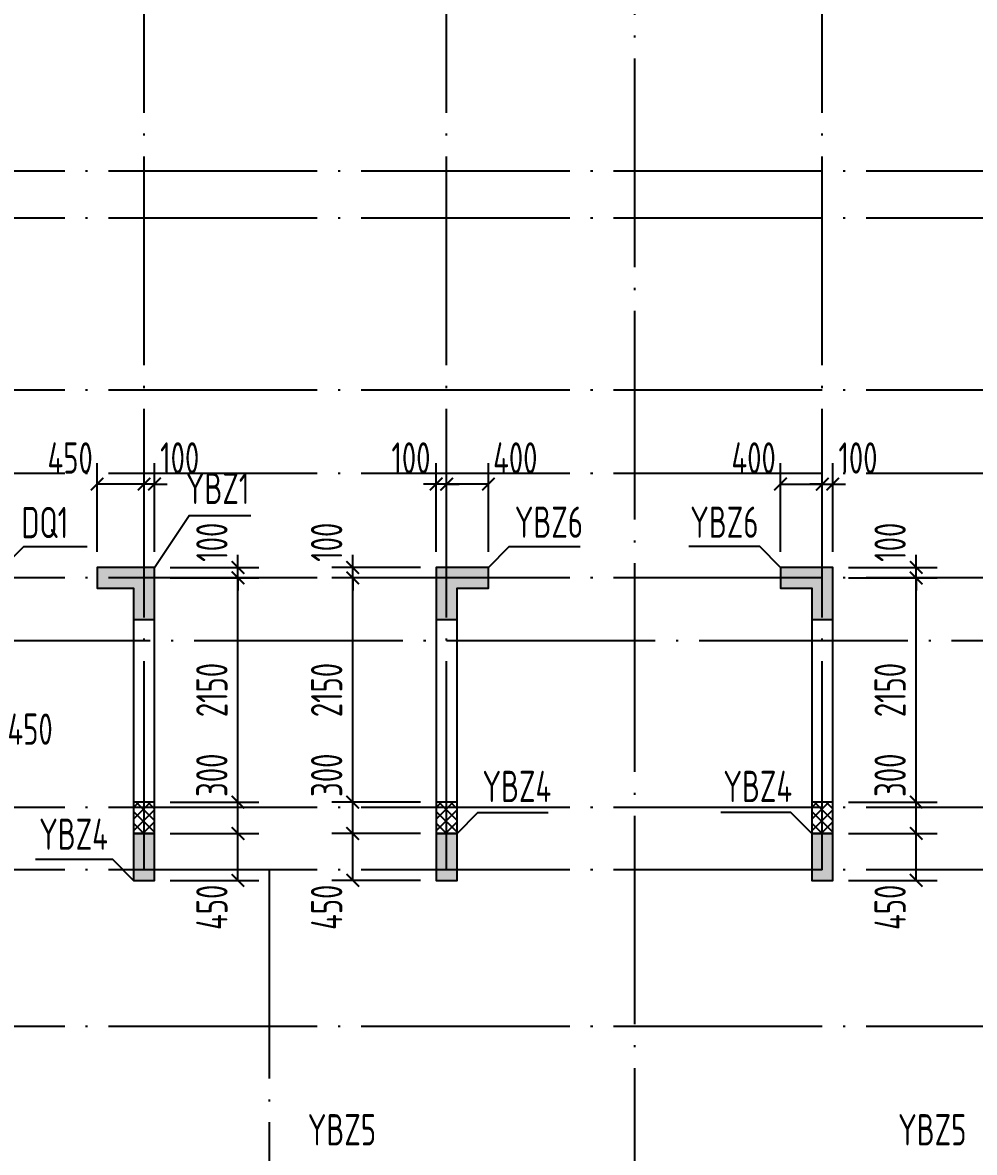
# Model space of a CAD drawing. Extents: x -668857 to 154266, y -275694 to 291306.
# Drawn here: x -319807 to -310685, y 133165 to 143997 of the extents above; entities that cross this region are included whole.
import ezdxf
from ezdxf.enums import TextEntityAlignment as Align

# ---------------------------------------------------------------- set-up
doc = ezdxf.new("R2010")
doc.units = 0
doc.header["$LTSCALE"] = 1000
doc.linetypes.add('DOTE', pattern=[2.42, 2, -0.2, 0.02, -0.2])
doc.layers.get('0').update_dxf_attribs({"linetype": 'CONTINUOUS'})
doc.layers.get('DEFPOINTS').update_dxf_attribs({"linetype": 'CONTINUOUS'})
for name, color, linetype in [('0z-约束构件', 1, 'CONTINUOUS'), ('A-DOTE', 10, 'DOTE'), ('S-Q墙实线', 6, 'CONTINUOUS'), ('S-Q墙标注', 3, 'CONTINUOUS'), ('S-X详图填充', 252, 'CONTINUOUS'), ('S-X详图实线', 4, 'CONTINUOUS'), ('S-Z柱编号', 6, 'CONTINUOUS'), ('配箍校核', 34, 'CONTINUOUS')]:
    doc.layers.add(name, color=color, linetype=linetype)
doc.styles.add('TSSD_REIN', font='tssdeng.shx', dxfattribs={"width": 0.7, "height": 300, "bigfont": 'tssdchn.shx'})
doc.styles.add('结构文字', font='zstxt.shx', dxfattribs={"width": 0.7, "bigfont": 'zshz.shx'})
doc.dimstyles.new('STRUCK', dxfattribs={"dimtxt": 400, "dimasz": 121, "dimexe": 200, "dimexo": 150, "dimgap": 115, "dimtad": 1, "dimdec": 0, "dimdsep": 46, "dimtxsty": '结构文字', "dimblk": 'ARCHTICK', "dimcen": 400, "dimclrd": 3, "dimclre": 3, "dimclrt": 7, "dimadec": 0, "dimazin": 0, "dimtfac": 1, "dimtdec": 0, "dimtix": 1, "dimtmove": 2, "dimatfit": 3, "dimldrblk": '_DIMX', "dimfxl": 0, "dimtolj": 1, "dimtzin": 0, "dimarcsym": 0})

# ---------------------------------------------------------------- blocks, each defined once
blk = doc.blocks.new('20210726.16350016')
at = {"layer": 'A-DOTE'}
for p, q in [((24900, 10900), (24900, 21100)), ((27800, 10900), (27800, 21100)), ((29600, 21100), (29600, 3600)), ((31400, 10900), (31400, 21100)), ((55600, 17600), (3600, 17600)), ((55600, 17150), (3600, 17150)), ((55600, 15500), (3600, 15500)), ((55600, 14700), (3600, 14700)), ((55600, 13700), (3600, 13700)), ((3600, 13100.3), (55600, 13100.3)), ((55600, 11500), (3600, 11500)), ((55600, 10900), (3600, 10900)), ((26100, 10900), (26100, 3600)), ((55600, 9400), (3600, 9400))]:
    blk.add_line(p, q, dxfattribs=at)
blk = doc.blocks.new('_ArchTick')
at = {"color": 0, "linetype": 'ByBlock', "const_width": 0.15}
blk.add_lwpolyline([(-0.5, -0.5), (0.5, 0.5)], dxfattribs=at)
blk = doc.blocks.new('*D1559')
at = {"layer": 'DEFPOINTS', "color": 0}
for p in [(-316643, 136223), (-315843, 136223), (-315843, 135773)]:
    blk.add_point(p, dxfattribs=at)
at = {"layer": 'S-Q墙标注', "color": 3, "lineweight": -2}
for p, q in [((-315993, 136223), (-316843, 136223)), ((-316643, 135773), (-316643, 136223)), ((-315993, 135773), (-316843, 135773))]:
    blk.add_line(p, q, dxfattribs=at)
at = {"layer": 'S-Q墙标注', "color": 3, "lineweight": -2, "xscale": 121, "yscale": 121, "zscale": 121}
for p, rotation in [((-316643, 136223), 90), ((-316643, 135773), 270)]:
    blk.add_blockref('_ArchTick', p, dxfattribs=dict(at, rotation=rotation))
at = {"layer": 'S-Q墙标注', "color": 7, "insert": (-316893, 135515), "char_height": 300, "attachment_point": 5, "rotation": 90, "style": 'TSSD_REIN'}
blk.add_mtext('\\A1;450', dxfattribs=at)
blk = doc.blocks.new('_DIMX')
blk.add_line((-150, 0), (150, 0))
at = {"const_width": 50}
blk.add_lwpolyline([(-70, -70), (70, 70)], dxfattribs=at)
blk = doc.blocks.new('*D1560')
at = {"layer": 'DEFPOINTS', "color": 0}
for p in [(-316643, 138773), (-315843, 138773), (-315843, 138673)]:
    blk.add_point(p, dxfattribs=at)
at = {"layer": 'S-Q墙标注', "color": 3, "lineweight": -2}
for p, q in [((-316643, 138773), (-316643, 138894)), ((-315993, 138773), (-316843, 138773)), ((-316643, 138673), (-316643, 138773)), ((-315993, 138673), (-316843, 138673)), ((-316643, 138673), (-316643, 138552))]:
    blk.add_line(p, q, dxfattribs=at)
at = {"layer": 'S-Q墙标注', "color": 3, "lineweight": -2, "xscale": 121, "yscale": 121, "zscale": 121}
for p, rotation in [((-316643, 138773), 270), ((-316643, 138673), 90)]:
    blk.add_blockref('_ArchTick', p, dxfattribs=dict(at, rotation=rotation))
at = {"layer": 'S-Q墙标注', "color": 7, "insert": (-316893, 139015), "char_height": 300, "attachment_point": 5, "rotation": 90, "style": 'TSSD_REIN'}
blk.add_mtext('\\A1;100', dxfattribs=at)
blk = doc.blocks.new('*D1561')
at = {"layer": 'DEFPOINTS', "color": 0}
for p in [(-315743, 139573), (-315743, 138773), (-315343, 138773)]:
    blk.add_point(p, dxfattribs=at)
at = {"layer": 'S-Q墙标注', "color": 3, "lineweight": -2}
for p, q in [((-315743, 138923), (-315743, 139773)), ((-315343, 138923), (-315343, 139773)), ((-315343, 139573), (-315743, 139573))]:
    blk.add_line(p, q, dxfattribs=at)
at = {"layer": 'S-Q墙标注', "color": 3, "lineweight": -2, "xscale": 121, "yscale": 121, "zscale": 121, "rotation": 180}
blk.add_blockref('_ArchTick', (-315743, 139573), dxfattribs=at)
at = {"layer": 'S-Q墙标注', "color": 3, "lineweight": -2, "xscale": 121, "yscale": 121, "zscale": 121}
blk.add_blockref('_ArchTick', (-315343, 139573), dxfattribs=at)
at = {"layer": 'S-Q墙标注', "color": 7, "insert": (-315085, 139823), "char_height": 300, "attachment_point": 5, "style": 'TSSD_REIN'}
blk.add_mtext('\\A1;400', dxfattribs=at)
blk = doc.blocks.new('*D1562')
at = {"layer": 'DEFPOINTS', "color": 0}
for p in [(-315843, 139573), (-315843, 138773), (-315743, 138773)]:
    blk.add_point(p, dxfattribs=at)
at = {"layer": 'S-Q墙标注', "color": 3, "lineweight": -2}
for p, q in [((-315843, 138923), (-315843, 139773)), ((-315743, 138923), (-315743, 139773)), ((-315843, 139573), (-315964, 139573)), ((-315743, 139573), (-315843, 139573)), ((-315743, 139573), (-315622, 139573))]:
    blk.add_line(p, q, dxfattribs=at)
at = {"layer": 'S-Q墙标注', "color": 3, "lineweight": -2, "xscale": 121, "yscale": 121, "zscale": 121}
blk.add_blockref('_ArchTick', (-315843, 139573), dxfattribs=at)
at = {"layer": 'S-Q墙标注', "color": 3, "lineweight": -2, "xscale": 121, "yscale": 121, "zscale": 121, "rotation": 180}
blk.add_blockref('_ArchTick', (-315743, 139573), dxfattribs=at)
at = {"layer": 'S-Q墙标注', "color": 7, "insert": (-316085, 139823), "char_height": 300, "attachment_point": 5, "style": 'TSSD_REIN'}
blk.add_mtext('\\A1;100', dxfattribs=at)
blk = doc.blocks.new('*D1563')
at = {"layer": 'DEFPOINTS', "color": 0}
for p in [(-318543, 136223), (-317743, 136223), (-318543, 135773)]:
    blk.add_point(p, dxfattribs=at)
at = {"layer": 'S-Q墙标注', "color": 3, "lineweight": -2}
for p, q in [((-318393, 136223), (-317543, 136223)), ((-317743, 135773), (-317743, 136223)), ((-318393, 135773), (-317543, 135773))]:
    blk.add_line(p, q, dxfattribs=at)
at = {"layer": 'S-Q墙标注', "color": 3, "lineweight": -2, "xscale": 121, "yscale": 121, "zscale": 121}
for p, rotation in [((-317743, 136223), 90), ((-317743, 135773), 270)]:
    blk.add_blockref('_ArchTick', p, dxfattribs=dict(at, rotation=rotation))
at = {"layer": 'S-Q墙标注', "color": 7, "insert": (-317993, 135515), "char_height": 300, "attachment_point": 5, "rotation": 90, "style": 'TSSD_REIN'}
blk.add_mtext('\\A1;450', dxfattribs=at)
blk = doc.blocks.new('*D1564')
at = {"layer": 'DEFPOINTS', "color": 0}
for p in [(-318543, 138773), (-317743, 138773), (-318543, 138673)]:
    blk.add_point(p, dxfattribs=at)
at = {"layer": 'S-Q墙标注', "color": 3, "lineweight": -2}
for p, q in [((-317743, 138773), (-317743, 138894)), ((-318393, 138773), (-317543, 138773)), ((-317743, 138673), (-317743, 138773)), ((-318393, 138673), (-317543, 138673)), ((-317743, 138673), (-317743, 138552))]:
    blk.add_line(p, q, dxfattribs=at)
at = {"layer": 'S-Q墙标注', "color": 3, "lineweight": -2, "xscale": 121, "yscale": 121, "zscale": 121}
for p, rotation in [((-317743, 138773), 270), ((-317743, 138673), 90)]:
    blk.add_blockref('_ArchTick', p, dxfattribs=dict(at, rotation=rotation))
at = {"layer": 'S-Q墙标注', "color": 7, "insert": (-317993, 139015), "char_height": 300, "attachment_point": 5, "rotation": 90, "style": 'TSSD_REIN'}
blk.add_mtext('\\A1;100', dxfattribs=at)
blk = doc.blocks.new('*D1565')
at = {"layer": 'DEFPOINTS', "color": 0}
for p in [(-318643, 139573), (-318643, 138773), (-318543, 138773)]:
    blk.add_point(p, dxfattribs=at)
at = {"layer": 'S-Q墙标注', "color": 3, "lineweight": -2}
for p, q in [((-318643, 138923), (-318643, 139773)), ((-318543, 138923), (-318543, 139773)), ((-318643, 139573), (-318764, 139573)), ((-318543, 139573), (-318643, 139573)), ((-318543, 139573), (-318422, 139573))]:
    blk.add_line(p, q, dxfattribs=at)
at = {"layer": 'S-Q墙标注', "color": 3, "lineweight": -2, "xscale": 121, "yscale": 121, "zscale": 121}
blk.add_blockref('_ArchTick', (-318643, 139573), dxfattribs=at)
at = {"layer": 'S-Q墙标注', "color": 3, "lineweight": -2, "xscale": 121, "yscale": 121, "zscale": 121, "rotation": 180}
blk.add_blockref('_ArchTick', (-318543, 139573), dxfattribs=at)
at = {"layer": 'S-Q墙标注', "color": 7, "insert": (-318301, 139823), "char_height": 300, "attachment_point": 5, "style": 'TSSD_REIN'}
blk.add_mtext('\\A1;100', dxfattribs=at)
blk = doc.blocks.new('*D1566')
at = {"layer": 'DEFPOINTS', "color": 0}
for p in [(-319093, 139573), (-319093, 138773), (-318643, 138773)]:
    blk.add_point(p, dxfattribs=at)
at = {"layer": 'S-Q墙标注', "color": 3, "lineweight": -2}
for p, q in [((-319093, 138923), (-319093, 139773)), ((-318643, 138923), (-318643, 139773)), ((-318643, 139573), (-319093, 139573))]:
    blk.add_line(p, q, dxfattribs=at)
at = {"layer": 'S-Q墙标注', "color": 3, "lineweight": -2, "xscale": 121, "yscale": 121, "zscale": 121, "rotation": 180}
blk.add_blockref('_ArchTick', (-319093, 139573), dxfattribs=at)
at = {"layer": 'S-Q墙标注', "color": 3, "lineweight": -2, "xscale": 121, "yscale": 121, "zscale": 121}
blk.add_blockref('_ArchTick', (-318643, 139573), dxfattribs=at)
at = {"layer": 'S-Q墙标注', "color": 7, "insert": (-319351, 139823), "char_height": 300, "attachment_point": 5, "style": 'TSSD_REIN'}
blk.add_mtext('\\A1;450', dxfattribs=at)
blk = doc.blocks.new('*D1569')
at = {"layer": 'DEFPOINTS', "color": 0}
for p in [(-320443, 137773), (-319993, 137773), (-320443, 136973)]:
    blk.add_point(p, dxfattribs=at)
at = {"layer": 'S-Q墙标注', "color": 3, "lineweight": -2}
for p, q in [((-320443, 137623), (-320443, 136773)), ((-319993, 137623), (-319993, 136773)), ((-319993, 136973), (-320443, 136973))]:
    blk.add_line(p, q, dxfattribs=at)
at = {"layer": 'S-Q墙标注', "color": 3, "lineweight": -2, "xscale": 121, "yscale": 121, "zscale": 121, "rotation": 180}
blk.add_blockref('_ArchTick', (-320443, 136973), dxfattribs=at)
at = {"layer": 'S-Q墙标注', "color": 3, "lineweight": -2, "xscale": 121, "yscale": 121, "zscale": 121}
blk.add_blockref('_ArchTick', (-319993, 136973), dxfattribs=at)
at = {"layer": 'S-Q墙标注', "color": 7, "insert": (-319735, 137223), "char_height": 300, "attachment_point": 5, "style": 'TSSD_REIN'}
blk.add_mtext('\\A1;450', dxfattribs=at)
blk = doc.blocks.new('*D1634')
at = {"layer": 'DEFPOINTS', "color": 0}
for p in [(-312043, 136223), (-311243, 136223), (-312043, 135773)]:
    blk.add_point(p, dxfattribs=at)
at = {"layer": 'S-Q墙标注', "color": 3, "lineweight": -2}
for p, q in [((-311893, 136223), (-311043, 136223)), ((-311243, 135773), (-311243, 136223)), ((-311893, 135773), (-311043, 135773))]:
    blk.add_line(p, q, dxfattribs=at)
at = {"layer": 'S-Q墙标注', "color": 3, "lineweight": -2, "xscale": 121, "yscale": 121, "zscale": 121}
for p, rotation in [((-311243, 136223), 90), ((-311243, 135773), 270)]:
    blk.add_blockref('_ArchTick', p, dxfattribs=dict(at, rotation=rotation))
at = {"layer": 'S-Q墙标注', "color": 7, "insert": (-311493, 135515), "char_height": 300, "attachment_point": 5, "rotation": 90, "style": 'TSSD_REIN'}
blk.add_mtext('\\A1;450', dxfattribs=at)
blk = doc.blocks.new('*D1635')
at = {"layer": 'DEFPOINTS', "color": 0}
for p in [(-312043, 138773), (-311243, 138773), (-312043, 138673)]:
    blk.add_point(p, dxfattribs=at)
at = {"layer": 'S-Q墙标注', "color": 3, "lineweight": -2}
for p, q in [((-311243, 138773), (-311243, 138894)), ((-311893, 138773), (-311043, 138773)), ((-311243, 138673), (-311243, 138773)), ((-311893, 138673), (-311043, 138673)), ((-311243, 138673), (-311243, 138552))]:
    blk.add_line(p, q, dxfattribs=at)
at = {"layer": 'S-Q墙标注', "color": 3, "lineweight": -2, "xscale": 121, "yscale": 121, "zscale": 121}
for p, rotation in [((-311243, 138773), 270), ((-311243, 138673), 90)]:
    blk.add_blockref('_ArchTick', p, dxfattribs=dict(at, rotation=rotation))
at = {"layer": 'S-Q墙标注', "color": 7, "insert": (-311493, 139015), "char_height": 300, "attachment_point": 5, "rotation": 90, "style": 'TSSD_REIN'}
blk.add_mtext('\\A1;100', dxfattribs=at)
blk = doc.blocks.new('*D1636')
at = {"layer": 'DEFPOINTS', "color": 0}
for p in [(-312143, 139573), (-312543, 138773), (-312143, 138773)]:
    blk.add_point(p, dxfattribs=at)
at = {"layer": 'S-Q墙标注', "color": 3, "lineweight": -2}
for p, q in [((-312543, 138923), (-312543, 139773)), ((-312143, 138923), (-312143, 139773)), ((-312543, 139573), (-312143, 139573))]:
    blk.add_line(p, q, dxfattribs=at)
at = {"layer": 'S-Q墙标注', "color": 3, "lineweight": -2, "xscale": 121, "yscale": 121, "zscale": 121, "rotation": 180}
blk.add_blockref('_ArchTick', (-312543, 139573), dxfattribs=at)
at = {"layer": 'S-Q墙标注', "color": 3, "lineweight": -2, "xscale": 121, "yscale": 121, "zscale": 121}
blk.add_blockref('_ArchTick', (-312143, 139573), dxfattribs=at)
at = {"layer": 'S-Q墙标注', "color": 7, "insert": (-312801, 139823), "char_height": 300, "attachment_point": 5, "style": 'TSSD_REIN'}
blk.add_mtext('\\A1;400', dxfattribs=at)
blk = doc.blocks.new('*D1637')
at = {"layer": 'DEFPOINTS', "color": 0}
for p in [(-312043, 139573), (-312143, 138773), (-312043, 138773)]:
    blk.add_point(p, dxfattribs=at)
at = {"layer": 'S-Q墙标注', "color": 3, "lineweight": -2}
for p, q in [((-312143, 138923), (-312143, 139773)), ((-312043, 138923), (-312043, 139773)), ((-312143, 139573), (-312264, 139573)), ((-312143, 139573), (-312043, 139573)), ((-312043, 139573), (-311922, 139573))]:
    blk.add_line(p, q, dxfattribs=at)
at = {"layer": 'S-Q墙标注', "color": 3, "lineweight": -2, "xscale": 121, "yscale": 121, "zscale": 121}
blk.add_blockref('_ArchTick', (-312143, 139573), dxfattribs=at)
at = {"layer": 'S-Q墙标注', "color": 3, "lineweight": -2, "xscale": 121, "yscale": 121, "zscale": 121, "rotation": 180}
blk.add_blockref('_ArchTick', (-312043, 139573), dxfattribs=at)
at = {"layer": 'S-Q墙标注', "color": 7, "insert": (-311801, 139823), "char_height": 300, "attachment_point": 5, "style": 'TSSD_REIN'}
blk.add_mtext('\\A1;100', dxfattribs=at)
blk = doc.blocks.new('20210730.00595579')
at = {"layer": '0z-约束构件'}
h = blk.add_hatch(dxfattribs=at)
h.set_pattern_fill('ANSI37', color=256, scale=25, style=0)
h.set_pattern_definition([(45, (101794.74, -600656.97), (-56.126601, 56.126601), []), (135, (101794.74, -600656.97), (-56.126601, -56.126601), [])])
h.paths.add_polyline_path([(-14335, -181459), (-14335, -181159), (-14135, -181159), (-14135, -181459)])
h = blk.add_hatch(dxfattribs=at)
h.set_pattern_fill('ANSI37', color=256, scale=25, style=0)
h.set_pattern_definition([(45, (104694.74, -600656.97), (-56.126601, 56.126601), []), (135, (104694.74, -600656.97), (-56.126601, -56.126601), [])])
h.paths.add_polyline_path([(-11435, -181459), (-11435, -181159), (-11235, -181159), (-11235, -181459)])
h = blk.add_hatch(dxfattribs=at)
h.set_pattern_fill('ANSI37', color=256, scale=25, style=0)
h.set_pattern_definition([(45, (108294.764, -600656.97), (-56.126601, 56.126601), []), (135, (108294.764, -600656.97), (-56.126601, -56.126601), [])])
h.paths.add_polyline_path([(-7835, -181459), (-7835, -181159), (-7635, -181159), (-7635, -181459)])
for points in [[(-14335, -181459), (-14135, -181459), (-14135, -181159), (-14335, -181159)], [(-11435, -181459), (-11235, -181459), (-11235, -181159), (-11435, -181159)], [(-7835, -181459), (-7635, -181459), (-7635, -181159), (-7835, -181159)]]:
    blk.add_lwpolyline(points, close=True, dxfattribs=at)
blk = doc.blocks.new('*D1659')
at = {"layer": 'DEFPOINTS', "color": 0}
for p in [(-318543, 136523), (-317743, 136523), (-318543, 136223)]:
    blk.add_point(p, dxfattribs=at)
at = {"layer": 'S-Q墙标注', "color": 3, "lineweight": -2}
for p, q in [((-318393, 136523), (-317543, 136523)), ((-317743, 136223), (-317743, 136523)), ((-318393, 136223), (-317543, 136223))]:
    blk.add_line(p, q, dxfattribs=at)
at = {"layer": 'S-Q墙标注', "color": 3, "lineweight": -2, "xscale": 121, "yscale": 121, "zscale": 121}
for p, rotation in [((-317743, 136523), 90), ((-317743, 136223), 270)]:
    blk.add_blockref('_ArchTick', p, dxfattribs=dict(at, rotation=rotation))
at = {"layer": 'S-Q墙标注', "color": 7, "insert": (-317993, 136781), "char_height": 300, "attachment_point": 5, "rotation": 90, "style": 'TSSD_REIN'}
blk.add_mtext('\\A1;300', dxfattribs=at)
blk = doc.blocks.new('*D1660')
at = {"layer": 'DEFPOINTS', "color": 0}
for p in [(-318543, 138673), (-317743, 138673), (-318543, 136523)]:
    blk.add_point(p, dxfattribs=at)
at = {"layer": 'S-Q墙标注', "color": 3, "lineweight": -2}
for p, q in [((-318393, 138673), (-317543, 138673)), ((-317743, 136523), (-317743, 138673)), ((-318393, 136523), (-317543, 136523))]:
    blk.add_line(p, q, dxfattribs=at)
at = {"layer": 'S-Q墙标注', "color": 3, "lineweight": -2, "xscale": 121, "yscale": 121, "zscale": 121}
for p, rotation in [((-317743, 138673), 90), ((-317743, 136523), 270)]:
    blk.add_blockref('_ArchTick', p, dxfattribs=dict(at, rotation=rotation))
at = {"layer": 'S-Q墙标注', "color": 7, "insert": (-317993, 137598), "char_height": 300, "attachment_point": 5, "rotation": 90, "style": 'TSSD_REIN'}
blk.add_mtext('\\A1;2150', dxfattribs=at)
blk = doc.blocks.new('*D1661')
at = {"layer": 'DEFPOINTS', "color": 0}
for p in [(-316643, 136523), (-315843, 136523), (-315843, 136223)]:
    blk.add_point(p, dxfattribs=at)
at = {"layer": 'S-Q墙标注', "color": 3, "lineweight": -2}
for p, q in [((-315993, 136523), (-316843, 136523)), ((-316643, 136223), (-316643, 136523)), ((-315993, 136223), (-316843, 136223))]:
    blk.add_line(p, q, dxfattribs=at)
at = {"layer": 'S-Q墙标注', "color": 3, "lineweight": -2, "xscale": 121, "yscale": 121, "zscale": 121}
for p, rotation in [((-316643, 136523), 90), ((-316643, 136223), 270)]:
    blk.add_blockref('_ArchTick', p, dxfattribs=dict(at, rotation=rotation))
at = {"layer": 'S-Q墙标注', "color": 7, "insert": (-316893, 136781), "char_height": 300, "attachment_point": 5, "rotation": 90, "style": 'TSSD_REIN'}
blk.add_mtext('\\A1;300', dxfattribs=at)
blk = doc.blocks.new('*D1662')
at = {"layer": 'DEFPOINTS', "color": 0}
for p in [(-316643, 138673), (-315843, 138673), (-315843, 136523)]:
    blk.add_point(p, dxfattribs=at)
at = {"layer": 'S-Q墙标注', "color": 3, "lineweight": -2}
for p, q in [((-315993, 138673), (-316843, 138673)), ((-316643, 136523), (-316643, 138673)), ((-315993, 136523), (-316843, 136523))]:
    blk.add_line(p, q, dxfattribs=at)
at = {"layer": 'S-Q墙标注', "color": 3, "lineweight": -2, "xscale": 121, "yscale": 121, "zscale": 121}
for p, rotation in [((-316643, 138673), 90), ((-316643, 136523), 270)]:
    blk.add_blockref('_ArchTick', p, dxfattribs=dict(at, rotation=rotation))
at = {"layer": 'S-Q墙标注', "color": 7, "insert": (-316893, 137598), "char_height": 300, "attachment_point": 5, "rotation": 90, "style": 'TSSD_REIN'}
blk.add_mtext('\\A1;2150', dxfattribs=at)
blk = doc.blocks.new('*D1663')
at = {"layer": 'DEFPOINTS', "color": 0}
for p in [(-312043, 136523), (-311243, 136523), (-312043, 136223)]:
    blk.add_point(p, dxfattribs=at)
at = {"layer": 'S-Q墙标注', "color": 3, "lineweight": -2}
for p, q in [((-311893, 136523), (-311043, 136523)), ((-311243, 136223), (-311243, 136523)), ((-311893, 136223), (-311043, 136223))]:
    blk.add_line(p, q, dxfattribs=at)
at = {"layer": 'S-Q墙标注', "color": 3, "lineweight": -2, "xscale": 121, "yscale": 121, "zscale": 121}
for p, rotation in [((-311243, 136523), 90), ((-311243, 136223), 270)]:
    blk.add_blockref('_ArchTick', p, dxfattribs=dict(at, rotation=rotation))
at = {"layer": 'S-Q墙标注', "color": 7, "insert": (-311493, 136781), "char_height": 300, "attachment_point": 5, "rotation": 90, "style": 'TSSD_REIN'}
blk.add_mtext('\\A1;300', dxfattribs=at)
blk = doc.blocks.new('*D1664')
at = {"layer": 'DEFPOINTS', "color": 0}
for p in [(-312043, 138673), (-311243, 138673), (-312043, 136523)]:
    blk.add_point(p, dxfattribs=at)
at = {"layer": 'S-Q墙标注', "color": 3, "lineweight": -2}
for p, q in [((-311893, 138673), (-311043, 138673)), ((-311243, 136523), (-311243, 138673)), ((-311893, 136523), (-311043, 136523))]:
    blk.add_line(p, q, dxfattribs=at)
at = {"layer": 'S-Q墙标注', "color": 3, "lineweight": -2, "xscale": 121, "yscale": 121, "zscale": 121}
for p, rotation in [((-311243, 138673), 90), ((-311243, 136523), 270)]:
    blk.add_blockref('_ArchTick', p, dxfattribs=dict(at, rotation=rotation))
at = {"layer": 'S-Q墙标注', "color": 7, "insert": (-311493, 137598), "char_height": 300, "attachment_point": 5, "rotation": 90, "style": 'TSSD_REIN'}
blk.add_mtext('\\A1;2150', dxfattribs=at)

msp = doc.modelspace()

# ---------------------------------------------------------------- hatches: boundary and pattern name
at = {"layer": 'S-X详图填充'}
h = msp.add_hatch(color=256, dxfattribs=at)
h.dxf.hatch_style = 1
h.paths.add_polyline_path([(-318743.28, 138273.27), (-318543.28, 138273.27), (-318543.28, 138773.27), (-319093.28, 138773.27), (-319093.28, 138573.27), (-318743.28, 138573.27)])
h = msp.add_hatch(color=256, dxfattribs=at)
h.dxf.hatch_style = 1
h.paths.add_polyline_path([(-315843.28, 138273.27), (-315643.28, 138273.27), (-315643.28, 138573.27), (-315343.37, 138573.27), (-315343.37, 138773.27), (-315843.28, 138773.27)])
h = msp.add_hatch(color=256, dxfattribs=at)
h.dxf.hatch_style = 1
h.paths.add_polyline_path([(-312243.26, 138273.27), (-312043.26, 138273.27), (-312043.26, 138773.27), (-312543.17, 138773.27), (-312543.17, 138573.27), (-312243.26, 138573.27)])
h = msp.add_hatch(color=256, dxfattribs=at)
h.dxf.hatch_style = 1
h.paths.add_polyline_path([(-318543.28, 136223.28), (-318743.28, 136223.28), (-318743.28, 135773.28), (-318543.28, 135773.28)])
h = msp.add_hatch(color=256, dxfattribs=at)
h.dxf.hatch_style = 1
h.paths.add_polyline_path([(-315643.28, 136223.28), (-315843.28, 136223.28), (-315843.28, 135773.28), (-315643.28, 135773.28)])
h = msp.add_hatch(color=256, dxfattribs=at)
h.dxf.hatch_style = 1
h.paths.add_polyline_path([(-312043.26, 136223.28), (-312243.26, 136223.28), (-312243.26, 135773.28), (-312043.26, 135773.28)])

# ---------------------------------------------------------------- linework, layer by layer
at = {"layer": 'S-Q墙实线'}
for points in [[(-318543.28, 138773.27), (-319093.28, 138773.27), (-319093.28, 138573.27), (-318743.28, 138573.27), (-318743.28, 135773.28), (-318543.28, 135773.28)], [(-315843.28, 138773.27), (-315843.28, 135773.28), (-315643.28, 135773.28), (-315643.28, 138573.27), (-315343.37, 138573.27), (-315343.37, 138773.27)], [(-312043.26, 138773.27), (-312543.17, 138773.27), (-312543.17, 138573.27), (-312243.26, 138573.27), (-312243.26, 135773.28), (-312043.26, 135773.28)]]:
    msp.add_lwpolyline(points, close=True, dxfattribs=at)
at = {"layer": 'S-X详图实线'}
for points in [[(-318743.28, 138273.27), (-318543.28, 138273.27), (-318543.28, 138773.27), (-319093.28, 138773.27), (-319093.28, 138573.27), (-318743.28, 138573.27), (-318743.28, 138273.27)], [(-315843.28, 138273.27), (-315643.28, 138273.27), (-315643.28, 138573.27), (-315343.37, 138573.27), (-315343.37, 138773.27), (-315843.28, 138773.27), (-315843.28, 138273.27)], [(-312243.26, 138273.27), (-312043.26, 138273.27), (-312043.26, 138773.27), (-312543.17, 138773.27), (-312543.17, 138573.27), (-312243.26, 138573.27), (-312243.26, 138273.27)], [(-318543.28, 136223.28), (-318743.28, 136223.28), (-318743.28, 135773.28), (-318543.28, 135773.28), (-318543.28, 136223.28)], [(-315643.28, 136223.28), (-315843.28, 136223.28), (-315843.28, 135773.28), (-315643.28, 135773.28), (-315643.28, 136223.28)], [(-312043.26, 136223.28), (-312243.26, 136223.28), (-312243.26, 135773.28), (-312043.26, 135773.28), (-312043.26, 136223.28)]]:
    msp.add_lwpolyline(points, close=True, dxfattribs=at)
at = {"layer": 'S-Z柱编号', "color": 7}
for points in [[(-318543.28, 138773.27), (-318210.84, 139269.9), (-317621, 139269.9)], [(-319993.36, 138773.27), (-319793.36, 138973.27), (-319187.35, 138973.27)], [(-315343.37, 138773.27), (-315143.37, 138973.27), (-314463.94, 138973.27)], [(-312543.17, 138773.27), (-312743.17, 138973.27), (-313422.6, 138973.27)], [(-315643.28, 136223.28), (-315443.28, 136423.28), (-314769.76, 136423.28)], [(-312243.26, 136223.28), (-312443.26, 136423.28), (-313116.78, 136423.28)], [(-318743.28, 135773.28), (-318943.28, 135973.28), (-319683.61, 135973.28)]]:
    msp.add_lwpolyline(points, dxfattribs=at)

# ---------------------------------------------------------------- block references
at = {"layer": 'A-DOTE'}
msp.add_blockref('20210726.16350016', (-343543.27, 124973.23), dxfattribs=at)
at = {"layer": '配箍校核'}
msp.add_blockref('20210730.00595579', (-304407.98, 317682.46), dxfattribs=at)

# ---------------------------------------------------------------- texts
at = {"layer": 'S-Z柱编号', "color": 7, "style": 'TSSD_REIN', "width": 0.7}
for s, p in [('YBZ1', (-318243.28, 139291.46)), ('DQ1', (-319818.04, 138964.01)), ('YBZ6', (-315091.01, 138967.45)), ('YBZ6', (-313409.38, 138967.45)), ('YBZ4', (-315400.43, 136433.86)), ('YBZ4', (-313091.88, 136433.86)), ('YBZ4', (-319649.05, 135976)), ('YBZ5', (-317074.92, 133141.94)), ('YBZ5', (-311417.38, 133141.94))]:
    msp.add_text(s, height=300, dxfattribs=at).set_placement(p, align=Align.BOTTOM_LEFT)

# ---------------------------------------------------------------- dimensions: what is measured, and where the dimension line sits
at = {"layer": 'S-Q墙标注'}
for base, p1, p2, angle, picture, middle in [((-319093.28, 139573.27), (-318643.27, 138773.27), (-319093.28, 138773.27), 180, '*D1566', (-319351.36, 139823.27)), ((-318643.27, 139573.27), (-318543.28, 138773.27), (-318643.27, 138773.27), 180, '*D1565', (-318301.36, 139823.27)), ((-315843.28, 139573.27), (-315743.27, 138773.27), (-315843.28, 138773.27), 180, '*D1562', (-316085.2, 139823.27)), ((-315743.27, 139573.27), (-315343.36, 138773.27), (-315743.27, 138773.27), 180, '*D1561', (-315085.29, 139823.27)), ((-317743.28, 138773.27), (-318543.28, 138673.27), (-318543.28, 138773.27), 90, '*D1564', (-317993.28, 139015.2)), ((-316643.28, 138773.27), (-315843.28, 138673.27), (-315843.28, 138773.27), 90, '*D1560', (-316893.28, 139015.2)), ((-311243.26, 138773.27), (-312043.26, 138673.27), (-312043.26, 138773.27), 90, '*D1635', (-311493.26, 139015.2)), ((-320443.27, 136973.27), (-319993.36, 137773.27), (-320443.27, 137773.27), 180, '*D1569', (-319735.28, 137223.27)), ((-317743.28, 136523.28), (-318543.28, 136223.28), (-318543.28, 136523.28), 90, '*D1659', (-317993.28, 136781.35)), ((-316643.28, 136523.28), (-315843.28, 136223.28), (-315843.28, 136523.28), 90, '*D1661', (-316893.28, 136781.35)), ((-311243.26, 136523.28), (-312043.26, 136223.28), (-312043.26, 136523.28), 90, '*D1663', (-311493.26, 136781.35)), ((-317743.28, 136223.28), (-318543.28, 135773.28), (-318543.28, 136223.28), 90, '*D1563', (-317993.28, 135515.2)), ((-316643.28, 136223.28), (-315843.28, 135773.28), (-315843.28, 136223.28), 90, '*D1559', (-316893.28, 135515.2)), ((-311243.26, 136223.28), (-312043.26, 135773.28), (-312043.26, 136223.28), 90, '*D1634', (-311493.26, 135515.2))]:
    dim = msp.add_linear_dim(base=base, p1=p1, p2=p2, angle=angle, dimstyle='STRUCK', override={"dimtxt": 300, "dimgap": 100, "dimtxsty": 'TSSD_REIN'}, dxfattribs=at)
    dim.commit()
    dim.dimension.update_dxf_attribs({"geometry": picture, "text_midpoint": middle, "dimtype": 160})
for base, p1, p2, picture, middle in [((-312143.27, 139573.27), (-312543.17, 138773.27), (-312143.27, 138773.27), '*D1636', (-312801.25, 139823.27)), ((-312043.26, 139573.27), (-312143.27, 138773.27), (-312043.26, 138773.27), '*D1637', (-311801.33, 139823.27))]:
    dim = msp.add_linear_dim(base=base, p1=p1, p2=p2, dimstyle='STRUCK', override={"dimtxt": 300, "dimgap": 100, "dimtxsty": 'TSSD_REIN'}, dxfattribs=at)
    dim.commit()
    dim.dimension.update_dxf_attribs({"geometry": picture, "text_midpoint": middle, "dimtype": 160})
for base, p1, p2, picture, middle in [((-317743.28, 138673.27), (-318543.28, 136523.28), (-318543.28, 138673.27), '*D1660', (-317993.28, 137598.27)), ((-316643.28, 138673.27), (-315843.28, 136523.28), (-315843.28, 138673.27), '*D1662', (-316893.28, 137598.27)), ((-311243.26, 138673.27), (-312043.26, 136523.28), (-312043.26, 138673.27), '*D1664', (-311493.26, 137598.27))]:
    dim = msp.add_linear_dim(base=base, p1=p1, p2=p2, angle=90, dimstyle='STRUCK', override={"dimtxt": 300, "dimgap": 100, "dimtxsty": 'TSSD_REIN'}, dxfattribs=at)
    dim.commit()
    dim.dimension.update_dxf_attribs({"geometry": picture, "text_midpoint": middle})

doc.saveas('drawing.dxf')
